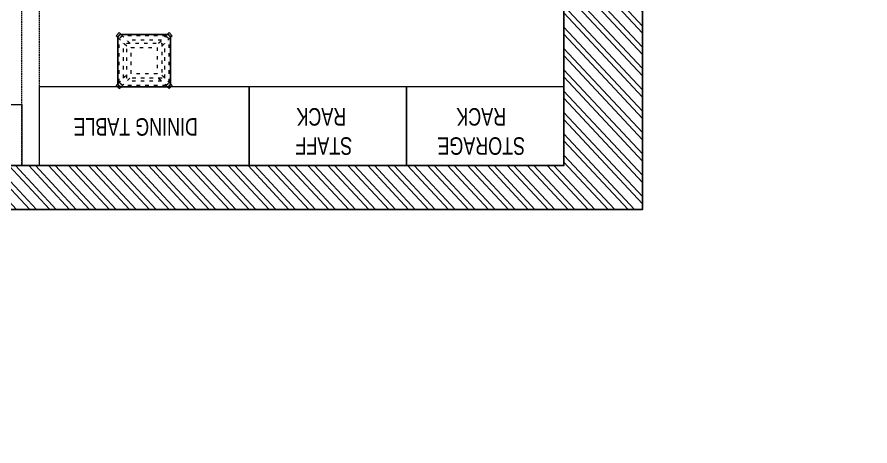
# Model space of a CAD drawing. Header units: feet. Extents: x 7280033 to 7299191, y -5590214 to -5578860.
# Drawn here: x 7294314 to 7299191, y -5585015 to -5582565 of the extents above; entities that cross this region are included whole.
import ezdxf

# ---------------------------------------------------------------- set-up
doc = ezdxf.new("R2010")
doc.units = ezdxf.units.FT
doc.header["$LTSCALE"] = 33
doc.header["$MEASUREMENT"] = 0
doc.linetypes.add('a_p6_plan_L18$0$HIDDEN', pattern=[0.375, 0.25, -0.125])
doc.linetypes.add('ACAD_ISO03W100', pattern=[30, 12, -18])
doc.layers.add('A-WALL', color=1, linetype='Continuous')
for name, color, linetype, lineweight in [('LENS-TEXT', 31, 'Continuous', 5), ('LENS_CURTAIN', 5, 'a_p6_plan_L18$0$HIDDEN', 9), ('LENS_DIMENSION', 193, 'Continuous', 0), ('LK-FF&E WALL', 1, 'Continuous', 9), ('LN-ELEVATION-1', 81, 'Continuous', 25), ('LN-ELEVATION-3', 125, 'Continuous', 18), ('LN-ELEVATION-5', 167, 'Continuous', 5), ('LN-HATCH', 251, 'Continuous', 0)]:
    doc.layers.add(name, color=color, linetype=linetype, lineweight=lineweight)
doc.styles.add('LK TXT', font='GILC____.TTF', dxfattribs={"height": 100})

# ---------------------------------------------------------------- blocks, each defined once
blk = doc.blocks.new('A$C65946c4b')
at = {"layer": 'LN-HATCH'}
h = blk.add_hatch(dxfattribs=at)
h.set_pattern_fill('ANSI32', color=256, scale=222, angle=88.11)
h.set_pattern_definition([(133.11, (-3282072.58, 5471242.885), (-60.7760807, -56.89315), []), (133.11, (-3282071.28, 5471282.11), (-60.7760807, -56.89315), [])])
h.paths.add_polyline_path([(-5965, 2150), (-9425, 2150), (-9425, 1900), (-5965, 1900)])
h.paths.add_polyline_path([(-5545, 2150), (-3365, 2150), (-3365, 1900), (-5545, 1900)])
h.paths.add_polyline_path([(-2945, 2150), (-250, 2150), (-250, 6520), (0, 6520), (0, 1900), (-2945, 1900)])
h.paths.add_polyline_path([(5600, 7707.9), (5600, 6550), (0, 6550), (0, 6800), (5150, 6800), (5150, 8850), (5420, 8850), (5420, 9390), (5150, 9390), (5150, 9540), (5600, 9540), (5600, 7957.9), (5750, 7957.9), (5750, 7707.9)])
h.paths.add_polyline_path([(6500, 7707.9), (6900, 7707.9), (6900, 10730), (5600, 10730), (5600, 10457.9), (6650, 10457.9), (6650, 7957.9), (6500, 7957.9)])
h.paths.add_polyline_path([(-30, 10730), (5150, 10730), (5150, 10580), (-30, 10580)])
h.paths.add_polyline_path([(-5780, 10730), (-450, 10730), (-450, 10580), (-5780, 10580)])
h.paths.add_polyline_path([(-9425, 10730), (-6200, 10730), (-6200, 10580), (-9425, 10580)])
at = {"layer": 'A-WALL'}
blk.add_lwpolyline([(5600, 7707.9), (5600, 6550), (0, 6550), (0, 6800), (5150, 6800), (5150, 8850), (5420, 8850), (5420, 9390), (5150, 9390), (5150, 9540), (5600, 9540), (5600, 7957.9), (5750, 7957.9), (5750, 7707.9), (5600, 7707.9)], dxfattribs=at)
blk = doc.blocks.new('Stool')
at = {"layer": 'LN-ELEVATION-1', "ltscale": 0.5}
blk.add_lwpolyline([(-130, 300), (130, 300, -0.414214), (150, 280), (150, 20, -0.414214), (130, 0), (-130, 0, -0.414214), (-150, 20), (-150, 280, -0.414214)], format="xyb", close=True, dxfattribs=at)
at = {"layer": 'LN-ELEVATION-3', "linetype": 'ACAD_ISO03W100', "ltscale": 0.05}
for p, q in [((-100, 232.3), (-142.4, 274.7)), ((-142.4, 274.7), (-142.4, 25.3)), ((-82.3, 250), (-124.7, 292.4)), ((-124.7, 292.4), (124.7, 292.4)), ((-117.4, 249.7), (-117.4, 50.3)), ((-99.7, 267.4), (99.7, 267.4)), ((82.3, 250), (124.7, 292.4)), ((100, 232.3), (142.4, 274.7)), ((117.4, 249.7), (117.4, 50.3)), ((142.4, 274.7), (142.4, 25.3)), ((-100, 67.7), (-142.4, 25.3)), ((-82.3, 50), (-124.7, 7.6)), ((82.3, 50), (124.7, 7.6)), ((100, 67.7), (142.4, 25.3)), ((-124.7, 7.6), (124.7, 7.6)), ((-99.7, 32.6), (99.7, 32.6))]:
    blk.add_line(p, q, dxfattribs=at)
for points in [[(-132.2, 299.9), (-124.7, 292.4), (-142.4, 274.7), (-149.9, 282.2)], [(132.2, 299.9), (124.7, 292.4), (142.4, 274.7), (149.9, 282.2)], [(-132.2, 0.1), (-124.7, 7.6), (-142.4, 25.3), (-149.9, 17.8)], [(132.2, 0.1), (124.7, 7.6), (142.4, 25.3), (149.9, 17.8)]]:
    blk.add_lwpolyline(points, dxfattribs=at)
for points in [[(-100, 250), (100, 250), (100, 50), (-100, 50)], [(-75, 225), (75, 225), (75, 75), (-75, 75)]]:
    blk.add_lwpolyline(points, close=True, dxfattribs=at)
at = {"layer": 'LN-ELEVATION-5', "ltscale": 0.5}
for points in [[(-149.9, 282.2), (-160.1, 292.4), (-142.4, 310.1), (-132.2, 299.9)], [(149.9, 282.2), (160.1, 292.4), (142.4, 310.1), (132.2, 299.9)], [(-149.9, 17.8), (-160.1, 7.6), (-142.4, -10.1), (-132.2, 0.1)], [(149.9, 17.8), (160.1, 7.6), (142.4, -10.1), (132.2, 0.1)]]:
    blk.add_lwpolyline(points, dxfattribs=at)

msp = doc.modelspace()

# ---------------------------------------------------------------- linework, layer by layer
at = {"layer": 'LENS_CURTAIN'}
msp.add_lwpolyline([(7294341.1, -5583413.9), (7294341.1, -5582133.9), (7294441.1, -5582133.9), (7294441.1, -5583413.9)], close=True, dxfattribs=at)
at = {"layer": 'LK-FF&E WALL'}
for points in [[(7295641.1, -5582963.9), (7294441.1, -5582963.9), (7294441.1, -5583413.9), (7295641.1, -5583413.9)], [(7295641.1, -5583413.9), (7296541.1, -5583413.9), (7296541.1, -5582963.9), (7295641.1, -5582963.9)], [(7296541.1, -5583413.9), (7297441.1, -5583413.9), (7297441.1, -5582963.9), (7296541.1, -5582963.9)], [(7294341.1, -5583063.9), (7294341.1, -5583413.9), (7293141.1, -5583413.9), (7293141.1, -5583063.9)]]:
    msp.add_lwpolyline(points, close=True, dxfattribs=at)

# ---------------------------------------------------------------- block references
at = {"layer": 'LENS_DIMENSION'}
msp.add_blockref('A$C65946c4b', (7292291.1, -5590213.9), dxfattribs=at)
at = {"layer": 'LK-FF&E WALL', "rotation": 180}
msp.add_blockref('Stool', (7295041.1, -5582663.9), dxfattribs=at)

# ---------------------------------------------------------------- texts
at = {"layer": 'LENS-TEXT', "color": 0, "linetype": 'Continuous', "ltscale": 3, "char_height": 100, "attachment_point": 5, "rotation": 180, "style": 'LK TXT'}
for s, width, insert in [('STAFF\\P RACK', 1099.487, (7296068.3, -5583217.7)), ('STORAGE \\PRACK', 1099.487, (7296968.3, -5583217.7)), ('DINING TABLE', 783.964, (7294992.5, -5583191.9))]:
    msp.add_mtext_dynamic_manual_height_columns(s, width=width, gutter_width=1, heights=[0], dxfattribs=dict(at, insert=insert))

doc.saveas('drawing.dxf')
